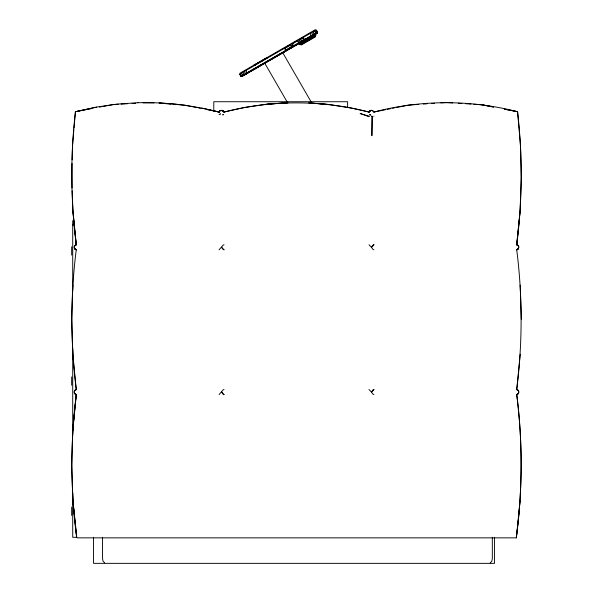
<?xml version="1.0" encoding="UTF-8"?>
<svg xmlns="http://www.w3.org/2000/svg" width="593" height="593" viewBox="0 0 593 593"><rect width="100%" height="100%" fill="white"/><g stroke="black" fill="none" stroke-linecap="round" stroke-linejoin="round"><path stroke-width="0.89" d="M221.1 110.357C229.335 114.753 219.855 107.133 219.091 112.077C192.614 105.324 165.277 101.989 137.947 102.737M373.909 112.077L371.893 110.239L370.069 110.594L368.979 112.077L370.981 110.239M518.66 247.8L518.66 246.762M520.209 354.206L516.74 389.519L518.282 390.617L516.74 389.519C522.537 343.162 522.596 296.166 516.74 249.809C519.431 249.401 519.424 245.154 516.74 244.746L520.061 211.145L521.291 177.863L520.506 145.344M518.66 392.573L518.66 391.543M77.209 537.851L516.407 537.851L516.407 536.828C522.522 489.648 522.752 441.785 516.74 394.582C519.431 394.175 519.424 389.927 516.74 389.519L518.393 390.617L518.771 391.543M72.042 163.409L72.057 188.033M72.131 159.799L72.524 145.344L73.836 129.889M72.754 430.496L71.671 465.275L72.917 500.885L76.593 536.828C70.456 489.648 70.322 441.792 76.26 394.582L74.718 393.493L76.26 394.582L72.769 430.496L76.26 394.582C73.569 394.175 73.569 389.927 76.26 389.519C70.463 343.162 70.345 296.166 76.26 249.809L74.718 248.719L76.26 249.809C73.569 249.408 73.569 245.146 76.26 244.746L72.939 211.145L72.161 190.805M72.828 285.085L71.701 319.234L72.813 354.206L76.26 389.519L74.718 390.617L76.26 389.519L75.348 389.868L74.229 391.543M520.061 500.885L516.362 537.851L516.407 536.828C522.589 489.655 522.663 441.785 516.74 394.582L518.282 393.493L516.74 394.582L517.682 394.219L518.771 392.573M74.029 128.081L75.415 111.714L96.622 107.081L117.325 104.109L137.954 102.708M96.622 107.111L75.452 111.721C70.3 155.885 70.641 200.642 76.26 244.746L74.718 245.836L76.26 244.746L72.902 211.145M372.804 110.661L373.909 112.047C420.763 99.728 470.634 99.594 517.548 111.721C522.692 155.885 522.359 200.642 516.74 244.746L518.282 245.836L516.74 244.746L520.098 211.145M316.832 32.489C318.196 34.023 316.899 30.05 316.143 29.984L239.742 74.088C239.424 74.777 242.226 77.891 241.573 75.934M293.016 43.645L292.46 44.557A0.978 0.978 0 0 0 292.972 45.446C294.958 45.579 298.064 43.971 298.739 42.081M298.753 42.355C298.361 39.16 293.187 42.792 292.527 44.557A0.919 0.919 0 0 0 293.009 45.394L293.246 45.483M291.519 46.491C291.66 43.119 284.188 47.373 284.974 49.434C286.36 51.124 293.698 46.869 290.778 45.298M240.847 75.741L239.987 74.251M74.229 246.762L74.607 245.836L76.26 244.746M518.771 247.8L517.667 249.445L516.74 249.809L518.282 248.719L516.74 249.809M368.979 112.077L369.409 111.195M201.694 108.059L219.091 112.062L220.188 110.594L219.091 112.062L207.543 109.727M370.981 110.313L368.979 112.047C321.562 99.839 271.438 99.846 224.021 112.062L222.004 110.239M219.091 112.047L220.188 110.713M368.979 244.746L371.44 247.281L373.019 245.094L373.901 244.746L371.44 247.281L373.004 249.445L373.901 249.809M368.979 389.519L371.44 392.055L373.019 389.868L373.901 389.519L371.44 392.055L373.004 394.219L373.901 394.582M219.099 249.809L223.138 245.094L224.021 244.746M219.099 394.582L223.138 389.868L224.021 389.519M298.575 42.585L298.168 42.97M371.44 247.281L373.901 244.746M371.44 392.055L373.901 389.519M369.409 111.269L370.069 110.728L368.979 112.047L351.567 108.074L329.1 104.509L308.931 102.856L329.1 104.509M316.425 33.49L316.662 32.785L315.335 30.451M316.973 33.171L317.27 32.43L315.943 30.095M490.248 562.831L491.812 561.267L492.331 558.665L492.331 537.31M371.581 116.436L371.596 115.924M239.987 73.191L315.246 29.739M253.923 65.245L267.51 57.402L267.71 57.751M253.974 65.334L267.562 57.491M254.041 65.452L259.638 62.228M261.239 61.301L263.633 59.915M265.234 58.996L266.828 58.07M255.724 64.667L254.123 65.593L253.878 65.171M261.313 61.442L262.914 60.516M285.492 48.018L289.918 45.468M286.456 49.686L290.881 47.129M241.003 76.267L317.403 32.155M241.106 76.408L317.47 32.319M241.24 76.512L317.492 32.489M241.403 76.579L317.47 32.659M241.573 76.601L317.403 32.815M241.744 76.579L317.299 32.956M311.547 37.522L314.283 35.943M300.673 44.868L315.639 36.232M301.259 44.986L315.483 36.781M219.099 114.634L220.537 113.871L220.181 114.056M294.046 45.424L293.505 45.505M242.092 76.401L241.307 76.289L239.95 73.977M243.515 75.578L242.878 75.385L241.521 73.065M222.924 110.676L224.021 112.047L244.538 107.474L266.694 104.175L287.835 102.715M385.457 109.727L373.909 112.062L373.494 111.225M387.236 109.371L390.794 108.652M392.566 108.297L394.345 107.933M396.124 107.578L408.57 105.072L418.71 104.383M75.415 111.714L91.463 108.638M99.483 107.103L101.27 106.762M103.056 106.421L112.855 104.546L118.348 104.242M286.197 49.797L285.648 49.827M266.687 104.198L287.835 102.737M423.328 104.072L427.012 103.819M431.622 103.508L434.395 103.315M440.851 102.878L446.381 102.5L452.77 102.908M121.091 104.094L127.488 103.738M132.061 103.478L135.723 103.278M143.039 102.871L154.047 102.856M72.717 224.873L74.57 224.873M76.882 537.31L72.717 537.31L72.717 492.946M458.241 103.256L461.888 103.493M465.535 103.723L471.005 104.072M473.74 104.249L481.946 104.768L493.524 107.029L481.946 104.768M159.569 103.256L162.334 103.456M166.018 103.731L170.621 104.064M174.305 104.331L184.43 105.072L196.876 107.578M159.043 102.878L179.219 104.509M517.548 111.721L504.198 109.112L517.585 111.714L520.476 145.344M198.655 107.933L200.434 108.289M516.74 244.746L518.393 245.836L518.771 246.762M76.26 394.582L75.318 394.219L74.229 392.573M76.26 249.809L75.333 249.445L74.229 247.8M104.635 562.831L103.071 561.267L102.552 558.665L102.552 537.31M247.036 72.783L247.407 73.332L245.784 70.604M314.372 31.006C314.876 31.058 316.506 34.965 315.217 33.416M313.111 31.733L314.409 34.646L314.075 34.075M311.644 32.578L313.111 35.372L312.748 34.846M310.109 33.467L311.659 36.24L311.325 35.662M282.757 52.733L311.362 102.285M264.73 63.147L287.338 102.3M257.747 66.601L258.081 67.172M254.76 68.328L255.086 68.899M245.65 73.584L245.984 74.155L244.249 71.494M244.323 74.347L244.657 74.918L242.782 72.339M242.307 75.511C242.974 77.438 240.284 74.207 240.55 73.621M224.021 112.062L223.605 111.225L224.021 112.077M72.939 500.885L76.712 536.828M520.172 285.085L521.299 319.234M74.34 246.762L74.34 247.8M74.34 391.543L74.34 392.573M494.51 537.31L494.51 563.35L93.546 563.35L93.546 537.31M347.617 107.222L347.617 101.729L213.784 101.729L213.784 110.884M72.717 220.707L72.717 290.503M72.717 348.743L72.717 434.706M71.671 246.747L71.671 255.079M71.671 376.926L71.671 385.257M71.671 507.111L71.671 515.443M372.056 116.584L371.9 135.708L372.234 116.643L372.7 116.31L372.056 116.584M368.942 116.198L360.121 113.508L369.135 116.717L368.942 116.198M373.968 116.109L373.938 116.124M223.176 114.375L222.938 114.923L223.176 114.375M219.529 111.195L219.091 112.077L219.529 111.202M370.047 114.901L369.847 114.345L370.277 115.25L370.091 114.864M302.408 38.137L300.073 39.486A1.06 1.06 0 0 0 299.687 40.932A1.06 1.06 0 0 0 301.133 41.317L303.46 39.968A1.06 1.06 0 0 0 303.853 38.523A1.06 1.06 0 0 0 302.408 38.137M302.474 38.263L300.14 39.605A0.919 0.919 0 0 0 299.806 40.858A0.919 0.919 0 0 0 301.059 41.199L303.394 39.85A0.919 0.919 0 0 0 303.727 38.597A0.919 0.919 0 0 0 302.474 38.263M315.913 34.698L299.354 44.26L299.547 44.601L316.113 35.039L315.913 34.698M372.73 116.524L372.263 116.606L372.738 116.562M224.021 249.809L223.124 249.445L221.56 247.281L224.021 249.809M224.021 394.582L223.124 394.219L221.56 392.055L224.021 394.582"/></g></svg>
